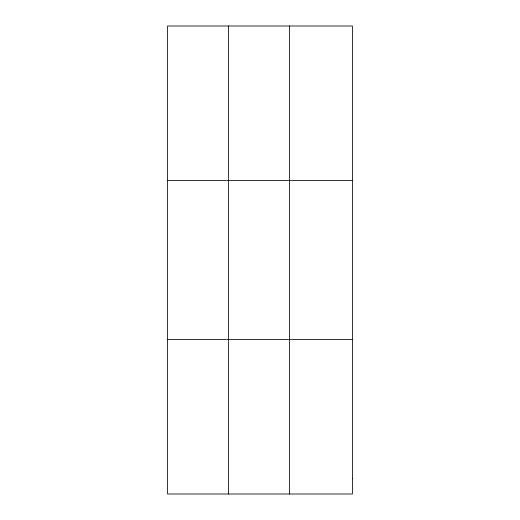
<?xml version="1.0" encoding="UTF-8"?>
<svg xmlns="http://www.w3.org/2000/svg" width="520" height="520" viewBox="0 0 520 520"><rect width="100%" height="100%" fill="white"/><g stroke="black" fill="none" stroke-linecap="round" stroke-linejoin="round"><path stroke-width="0.78" d="M228.572 26L228.572 494M289.582 26L289.582 494M167.564 180.44L352.437 180.44M167.564 339.56L352.437 339.56M352.437 478.556L352.437 494L167.564 494L167.564 26L352.437 26L352.437 478.556"/></g></svg>
